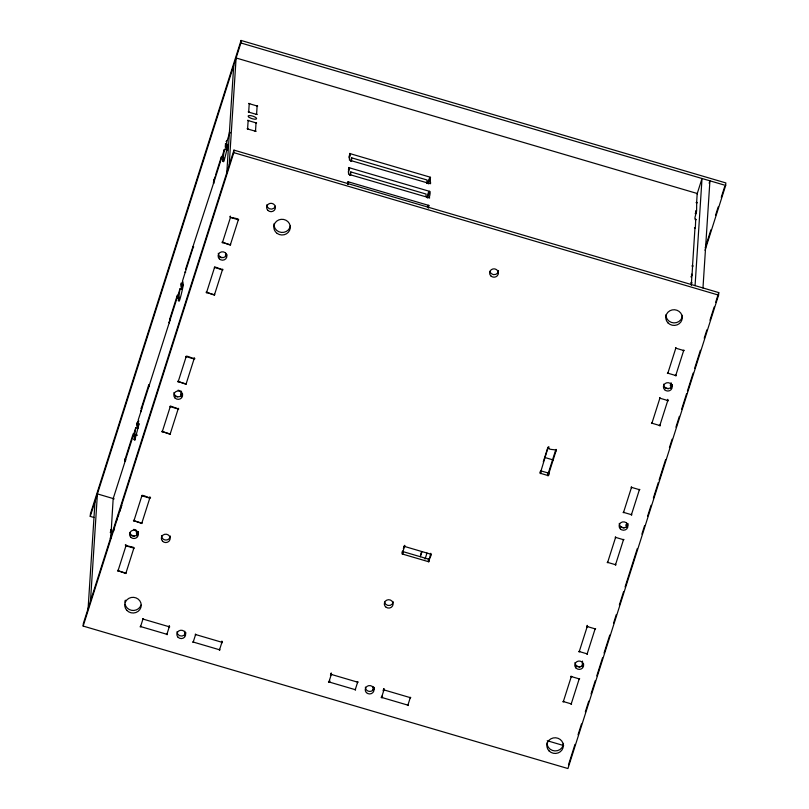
<?xml version="1.0" encoding="UTF-8"?>
<svg xmlns="http://www.w3.org/2000/svg" width="809" height="809" viewBox="0 0 809 809"><rect width="100%" height="100%" fill="white"/><g stroke="black" fill="none" stroke-linecap="round" stroke-linejoin="round"><path stroke-width="1.21" d="M348.001 184.381C346.201 181.004 349.923 180.619 348.001 184.078M348.234 172.135L349.589 167.847L348.81 167.473L348.527 174.248L428.669 197.629C428.952 198.205 430.378 197.993 429.215 197.608C431.662 189.943 428.608 188.133 427.041 197.649M83.165 626.075L83.327 623.547L233.963 150.12L718.746 292.595L718.584 295.123L567.938 768.55L83.165 626.075L233.801 152.648L233.963 150.12M93.895 517.467L90.254 516.405L90.416 513.867L241.062 40.45L725.835 182.925L725.673 185.453L705.033 250.335M88.1 608.55L95.027 501.408M90.487 601.047L97.414 493.905L114.19 498.86M110.762 538.4L110.115 538.046L110.651 538.025L111.177 529.935L110.661 529.612L111.713 529.915M118.387 516.011L118.579 514.655M125.243 458.733L125.112 461.302L113.169 498.678L111.318 529.197M125.749 459.603C125.243 464.022 124.01 459.674 125.435 458.106M125.961 544.497C121.987 546.257 136.812 546.5 133.748 548.502M133.202 433.725L132.888 436.779L135.75 427.749L138.005 428.416M133.707 434.595C135.376 437.356 131.604 434.575 132.909 436.627L125.274 460.634M141.15 411.629C139.168 411.073 143.183 409.344 141.211 408.06M136.812 535.973L137.105 531.473M148.967 386.065L148.816 386.753L148.937 384.922M149.776 496.797C154.003 501.004 140.25 492.792 141.767 496.17M169.516 322.69C167.564 322.124 171.356 320.607 169.708 319.151M177.181 297.773L177.292 295.983M181.095 396.794L181.459 391.172M213.738 182.672L185.625 269.134M169.243 625.6C168.677 629.715 170.78 625.246 168.757 626.631M194.059 357.629C198.266 361.815 184.533 353.624 186.05 356.991M214.021 183.178C211.766 182.996 215.872 180.731 213.94 179.659M221.535 158.352L221.666 156.521M226.803 172.63L233.73 65.489M229.19 165.127L236.117 57.985L697.206 193.493L696.63 202.563L696.094 202.574L696.984 202.958M225.448 256.493L225.671 253.126M90.254 516.405L240.89 42.978L241.062 40.45M230.444 216.124C226.48 217.894 241.294 218.127 238.23 220.139M255.007 131.088L255.502 131.371L256.028 122.867L248.141 120.541L247.594 128.975L256.028 131.392L255.533 131.028M221.878 641.072C221.322 645.188 223.426 640.718 221.403 642.103M350.57 175.472L350.803 171.933L426.08 194.059L425.928 196.415M351.48 161.385L351.713 157.846L426.99 179.972L426.768 183.512M329.576 680.379C331.164 683.403 326.917 682.149 329.101 681.411M331.275 673.219C330.456 677.264 330.911 672.309 331.852 674.564M382.222 695.851C383.8 698.895 379.573 697.58 381.747 696.883M383.921 688.692C383.122 692.686 383.557 687.792 384.497 690.037M430.732 553.305C430.125 554.944 428.396 567.696 428.315 559.07L403.054 551.637C402.872 557.128 401.112 553.063 402.538 550.959M402.518 553.518L404.692 545.327M428.537 208.044C427.557 206.396 430.428 205.324 428.194 205.253L348.679 181.934M427.951 183.552C426.778 181.529 431.187 175.735 430.519 177.444C428.719 178.506 432.279 185.342 429.589 183.532L349.437 160.162L349.721 153.386L350.509 153.761L349.144 158.048M555.763 449.753L548.502 472.557C550.211 475.894 546.368 477.826 547.824 472.901L540.978 470.899C541.322 475.621 538.794 473.265 540.554 471.081M540.442 472.769L548.189 447.074M548.34 475.095L555.985 451.078C558.493 449.106 548.967 450.138 548.765 448.419L548.876 446.73M555.985 451.078L556.086 449.399M582.146 666.717L582.51 661.095M587.172 625.347C586.353 629.392 586.808 624.437 587.749 626.692M626.429 527.539L626.722 523.039M667.728 399.333C667.162 403.448 669.265 398.989 667.253 400.374M670.722 388.36L671.086 382.738M691.301 285.375L691.604 282.371L691.301 283.393M691.159 277.123L692.079 274.352L692.585 266.05M692.019 274.281L691.452 274.291L691.968 274.615L691.442 282.705L690.906 282.725L691.958 283.029M696.266 210.653C697.034 213.343 692.909 219.724 696.053 219.755M695.073 285.638L702.02 178.506L697.105 193.988M702.97 287.953L709.918 180.822L709.159 183.208M184.513 635.743L184.826 631.222M372.949 689.986L373.192 686.588M134.213 439.156L134.092 439.712L135.75 427.749M182.268 289.46L180.013 288.793L178.354 300.756L179.406 297.247C177.404 311.172 184.139 283.554 183.218 284.02M226.641 149.989L224.386 149.331L222.728 161.294L223.78 157.775C221.868 171.791 228.411 144.326 227.592 144.558M111.308 529.278L111.005 530.249M118.296 515.505L118.569 514.534M134.83 440.086L138.855 424.654M177.151 297.823L180.013 288.793M183.238 284.04L182.065 287.549L182.561 280.794L185.271 272.117M221.524 158.362L221.646 157.795M696.498 203.241L696.822 202.25M695.406 220.119L695.71 219.097L695.356 228.027M695.184 227.551L694.901 228.522M692.393 266.515L692.706 265.494L692.524 265.989M143.496 619.198L142.708 618.582L142.809 619.552M166.371 634.135L167.16 634.752L167.058 633.791M196.132 634.671L195.353 634.054L195.454 635.025M219.017 649.607L219.805 650.224L219.704 649.263M354.736 689.49L355.525 690.107L355.424 689.147M428.315 559.07L429.225 559.606M407.382 704.963L408.171 705.579L408.07 704.619M548.765 448.419L547.986 447.802L548.087 448.762M547.824 472.901L548.603 473.528L548.502 472.557M571.832 676.708L571.053 676.091L571.154 677.052M570.719 703.729L571.508 704.346L571.407 703.385M586.636 653.712L587.425 654.329L587.324 653.369M616.124 537.53L615.336 536.913L615.437 537.884M615.002 564.551L615.791 565.167L615.689 564.207M632.031 487.514L631.253 486.897L631.354 487.857M630.919 514.534L631.708 515.151L631.607 514.19M660.407 398.362L659.618 397.745L659.719 398.706M659.295 425.382L660.073 425.999L659.972 425.038M676.324 348.335L675.535 347.718L675.636 348.679M675.212 375.356L675.99 375.973L675.889 375.012M670.256 385.397L670.813 383.577M116.789 520.106L116.87 519.833M141.1 411.012L138.288 419.75L137.803 426.515L138.784 423.461M141.181 410.618L169.192 322.831M229.746 132.585L229.493 133.333M136.327 533.121L136.903 531.179M625.944 524.687L625.751 525.314M134.274 439.226L135.143 436.203L134.891 439.954M121.603 506.04L121.724 505.483L121.542 505.979M221.706 157.866L224.386 149.331M227.42 145.033L226.439 148.087L226.935 141.322L229.483 133.343M227.481 145.104L227.612 144.548M177.313 297.125L169.546 321.679M138.845 423.532L138.845 424.664M193.23 247.109L185.463 271.662L184.776 272.006L185.676 272.542M221.686 157.664L213.92 182.217M110.6 538.329L110.621 537.985M696.691 202.776L696.6 211.321M125.82 456.903L132.686 435.293M141.16 408.717L148.745 384.892M169.506 319.777L177.353 295.143M213.889 180.306L215.022 176.736M215.609 174.886L221.464 156.491M110.257 532.555L111.177 529.935M113.422 531.604L114.544 528.075M119.894 511.268L121.026 507.698M180.842 394.448L181.61 392.041M185.119 634.731L185.797 632.587M348.942 156.986L349.63 154.843M350.6 161.345L351.713 157.846M348.376 170.011L349.053 167.868M349.68 175.432L350.803 171.933M347.466 184.088L348.143 181.944M428.467 183.876L430.519 177.444M427.557 197.972L429.599 191.541M427.496 207.438L428.194 205.253M428.012 207.761L428.689 205.617M330.446 675.282L331.134 673.139M403.367 548.815L404.409 545.569M373.475 690.107L374.152 687.963M420.447 555.287L421.6 551.677M420.356 556.723L421.893 551.91M383.092 690.755L383.779 688.611M425.049 559.09L426.97 553.073M428.841 561.254C427.516 560.061 433.644 553.164 430.54 554.094L405.269 546.672L404.904 546.014L404.217 546.358L404.591 547.015M543.284 461.838L547.865 447.428M695.265 213.849C697.388 212.069 694.759 211.149 696.256 210.664M705.195 247.807L710.929 229.786M715.52 215.366L718.19 206.952M721.254 197.345L724.692 186.525M568.484 764.818L574.987 744.391M578.051 734.774L581.489 723.964M585.311 711.95L588.75 701.13M591.045 693.92L595.252 680.703M596.779 675.899L602.513 657.879M604.05 653.065L609.784 635.045M613.606 623.031L616.276 614.618M619.34 605.011L623.547 591.784M625.074 586.98L637.31 548.532M641.901 534.112L644.571 525.698M647.635 516.091L651.073 505.271M653.369 498.061L658.334 482.447M659.102 480.04L665.605 459.613M669.427 447.599L672.107 439.186M675.93 427.172L679.368 416.352M681.663 409.142L686.629 393.528M687.397 391.121L693.131 373.101M694.658 368.287L700.392 350.267M704.214 338.253L706.894 329.839M709.958 320.233L714.155 307.016M715.692 302.202L718.746 292.595M695.376 213.485L696.064 211.341M691.291 276.759L691.968 274.615M169.354 322.144L169.223 322.781M193.129 247.675L192.795 246.876L193.745 246.907M221.555 158.301L221.251 157.421L222.121 157.35M695.164 227.531L694.446 227.885L694.961 228.209L692.534 265.837L691.998 265.858L692.888 266.242M141.1 626.702L140.088 626.793L140.736 626.055M193.745 642.174L192.734 642.265L193.381 641.527M403.054 551.637L402.508 552.011M357.123 681.987L358.134 681.896L357.487 682.644M409.769 697.459L410.78 697.368L410.133 698.116M668.365 373.343L667.354 373.434L667.991 372.696M683.16 350.348L684.171 350.257L683.534 351.005M652.448 423.37L651.437 423.461L652.084 422.713M624.083 512.522L623.072 512.613L623.709 511.864M638.877 489.526L639.889 489.435L639.252 490.183M608.166 562.548L607.154 562.629L607.792 561.891M622.96 539.542L623.972 539.451L623.334 540.2M579.79 651.7L578.779 651.791L579.426 651.043M594.595 628.704L595.606 628.613L594.959 629.351M563.873 701.716L562.862 701.808L563.509 701.059M578.678 678.721L579.689 678.63L579.042 679.378M249.243 112.158L248.191 111.854L248.727 111.834M256.625 105.736L257.677 106.05L257.141 106.06M248.13 129.076L247.099 128.722L247.635 128.712M255.533 122.604L256.595 122.917L256.048 122.928M230.14 132.969L229.19 132.939L229.837 132.191M222.697 241.82L222.01 242.174L222.384 242.821L223.062 242.478L230.413 245.167L230.595 244.146M222.313 270.155L223.001 269.812L222.637 269.154L221.949 269.498L214.597 266.808L214.425 267.84M206.78 291.847L206.093 292.191L206.467 292.848L207.144 292.504L214.506 295.184L214.678 294.163M178.415 380.999L177.727 381.342L178.091 382L178.779 381.656L186.131 384.346L186.313 383.324M178.031 409.334L178.718 408.99L178.354 408.333L177.667 408.676L170.315 405.987L170.133 407.008M162.498 431.015L161.81 431.369L162.174 432.016L162.862 431.672L170.214 434.362L170.396 433.341M134.132 520.177L133.445 520.521L133.809 521.178L134.496 520.834L141.848 523.524L142.02 522.493M118.215 570.193L117.527 570.537L117.892 571.194L118.579 570.851L125.931 573.541L126.113 572.519M240.89 42.978L725.673 185.453M350.509 153.761L430.004 177.12M349.589 167.847L429.083 191.217M233.801 152.648L718.584 295.123M665.008 387.835L668.386 388.826M219.664 257.09L221.919 257.758M544.801 457.479L553.275 459.977M540.816 473.427L547.653 475.439M178.071 390.181L180.326 390.848M619.593 526.679L624.103 528.004M175.381 396.268L177.636 396.926M135.255 434.514L137.51 435.181M402.882 554.175L428.153 561.598M133.788 529.359L136.043 530.016M136.084 531.422L138.501 532.13M575.31 665.847L579.82 667.182M131.098 535.437L134.476 536.438M547.258 740.741L563.671 745.564M249.243 103.734L248.757 103.38L249.789 103.724M256.625 114.16L257.11 114.524L256.079 114.17M248.161 120.612L247.665 120.248L248.697 120.592M177.636 296.731L176.817 297.014L177.181 297.672M149.271 385.66L148.462 385.954L148.826 386.611M137.783 427.627A4.399 4.187 3.7 0 1 138.915 421.074M182.065 288.671A4.399 4.187 3.7 0 1 183.198 282.119M227.329 149.908A4.399 4.187 3.7 0 1 226.631 143.284M137.955 425.099A4.399 4.187 3.7 0 1 136.873 423.178M182.227 286.143A4.399 4.187 3.7 0 1 181.034 283.14M226.601 146.672A4.399 4.187 3.7 0 1 225.408 143.668M226.075 141.595A4.399 4.187 3.7 0 1 226.803 140.756M226.884 254.693A4.399 4.187 3.7 0 1 218.278 253.298M182.601 393.872A4.399 4.187 3.7 0 1 173.986 392.476M672.37 384.487A4.399 4.187 3.7 0 1 667.829 388.512A4.399 4.187 3.7 0 1 663.572 384.164M628.087 523.666A4.399 4.187 3.7 0 1 623.547 527.69A4.399 4.187 3.7 0 1 619.289 523.342M583.613 663.916A4.399 4.187 3.7 0 1 575.007 662.52M138.501 531.968A4.399 4.187 3.7 0 1 129.814 532.737M374.183 687.387A4.399 4.187 3.7 0 1 369.642 691.412A4.399 4.187 3.7 0 1 365.385 687.074M185.635 633.113A4.399 4.187 3.7 0 1 177.019 631.718M275.414 206.194A4.399 4.187 3.7 0 1 266.808 204.798M498.556 270.641A4.399 4.187 3.7 0 1 489.87 271.409M170.315 536.003A4.399 4.187 3.7 0 1 165.784 540.028A4.399 4.187 3.7 0 1 161.527 535.679M393.255 601.785A4.399 4.187 3.7 0 1 384.538 602.038M563.499 743.38A8.252 7.847 3.7 0 1 554.994 750.924A8.252 7.847 3.7 0 1 547.015 742.773M290.421 225.519A8.252 7.847 3.7 0 1 281.32 232.405A8.252 7.847 3.7 0 1 274.029 223.699M141.009 605.081A8.252 7.847 3.7 0 1 125.092 604.262M124.91 602.209A8.252 7.847 3.7 0 1 125.294 600.197M682.432 315.348A8.252 7.847 3.7 0 1 673.917 322.892A8.252 7.847 3.7 0 1 665.938 314.752M249.223 103.673L248.676 112.107L256.574 114.423L257.12 105.989L249.223 103.673M125.971 545.812L118.013 570.82L125.911 573.146L133.869 548.138L125.971 545.812M141.888 495.796L133.93 520.804L141.828 523.12L149.786 498.111L141.888 495.796M170.254 406.634L162.296 431.642L170.193 433.968L178.152 408.96L170.254 406.634M186.171 356.617L178.213 381.626L186.11 383.951L194.069 358.943L186.171 356.617M214.537 267.466L206.578 292.474L214.476 294.789L222.435 269.781L214.537 267.466M230.454 217.439L222.495 242.447L230.393 244.773L238.352 219.765L230.454 217.439M142.96 619.057L140.574 626.56L166.897 634.296L169.283 626.793L142.96 619.057M195.606 634.539L193.22 642.043L219.542 649.779L221.929 642.275L195.606 634.539M331.316 674.433L328.929 681.936L355.252 689.673L357.639 682.169L331.316 674.433M383.962 689.905L381.575 697.409L407.898 705.145L410.284 697.641L383.962 689.905M571.306 676.557L563.347 701.565L571.245 703.881L579.204 678.872L571.306 676.557M587.223 626.53L579.264 651.548L587.162 653.864L595.121 628.856L587.223 626.53M615.598 537.378L607.64 562.386L615.528 564.712L623.486 539.704L615.598 537.378M631.505 487.362L623.547 512.37L631.445 514.686L639.403 489.678L631.505 487.362M659.881 398.2L651.923 423.208L659.82 425.534L667.779 400.526L659.881 398.2M675.798 348.183L667.84 373.192L675.737 375.518L683.686 350.509L675.798 348.183M249.344 117.467A4.399 1.315 17.7 0 0 256.433 118.933A4.399 1.315 17.7 0 0 251.387 115.758A4.399 1.315 17.7 0 0 249.344 117.467M664.594 389.705A4.399 4.187 3.7 0 0 672.016 388.098A4.399 4.187 3.7 0 0 666.798 382.778A4.399 4.187 3.7 0 0 664.594 389.705M620.311 528.884A4.399 4.187 3.7 0 0 627.733 527.276A4.399 4.187 3.7 0 0 622.515 521.947A4.399 4.187 3.7 0 0 620.311 528.884M576.028 668.052A4.399 4.187 3.7 0 0 583.451 666.444A4.399 4.187 3.7 0 0 578.233 661.125A4.399 4.187 3.7 0 0 576.028 668.052M130.734 537.186A4.399 4.187 3.7 0 0 138.147 535.578A4.399 4.187 3.7 0 0 132.939 530.259A4.399 4.187 3.7 0 0 130.734 537.186M175.017 398.008A4.399 4.187 3.7 0 0 182.429 396.4A4.399 4.187 3.7 0 0 177.222 391.081A4.399 4.187 3.7 0 0 175.017 398.008M219.3 258.84A4.399 4.187 3.7 0 0 226.722 257.232A4.399 4.187 3.7 0 0 221.504 251.902A4.399 4.187 3.7 0 0 219.3 258.84M366.406 692.605A4.399 4.187 3.7 0 0 373.829 690.997A4.399 4.187 3.7 0 0 368.611 685.678A4.399 4.187 3.7 0 0 366.406 692.605M178.051 637.249A4.399 4.187 3.7 0 0 185.463 635.641A4.399 4.187 3.7 0 0 180.255 630.322A4.399 4.187 3.7 0 0 178.051 637.249M490.78 275.859A4.399 4.187 3.7 0 0 498.202 274.251A4.399 4.187 3.7 0 0 492.994 268.932A4.399 4.187 3.7 0 0 490.78 275.859M267.83 210.34A4.399 4.187 3.7 0 0 275.252 208.732A4.399 4.187 3.7 0 0 270.034 203.403A4.399 4.187 3.7 0 0 267.83 210.34M162.548 541.221A4.399 4.187 3.7 0 0 169.971 539.603A4.399 4.187 3.7 0 0 164.753 534.284A4.399 4.187 3.7 0 0 162.548 541.221M386.156 607.296A4.399 4.187 3.7 0 0 393.093 604.313A4.399 4.187 3.7 0 0 386.874 600.076A4.399 4.187 3.7 0 0 386.156 607.296M549.078 750.944A8.252 7.847 3.7 0 0 562.993 747.931A8.252 7.847 3.7 0 0 553.214 737.95A8.252 7.847 3.7 0 0 549.078 750.944M126.882 610.411A8.252 7.847 3.7 0 0 140.847 607.61A8.252 7.847 3.7 0 0 131.24 597.487A8.252 7.847 3.7 0 0 126.882 610.411M277.174 233.437A8.252 7.847 3.7 0 0 290.259 228.047A8.252 7.847 3.7 0 0 278.741 219.927A8.252 7.847 3.7 0 0 277.174 233.437M668.001 322.912A8.252 7.847 3.7 0 0 681.916 319.899A8.252 7.847 3.7 0 0 672.137 309.918A8.252 7.847 3.7 0 0 668.001 322.912"/></g></svg>
